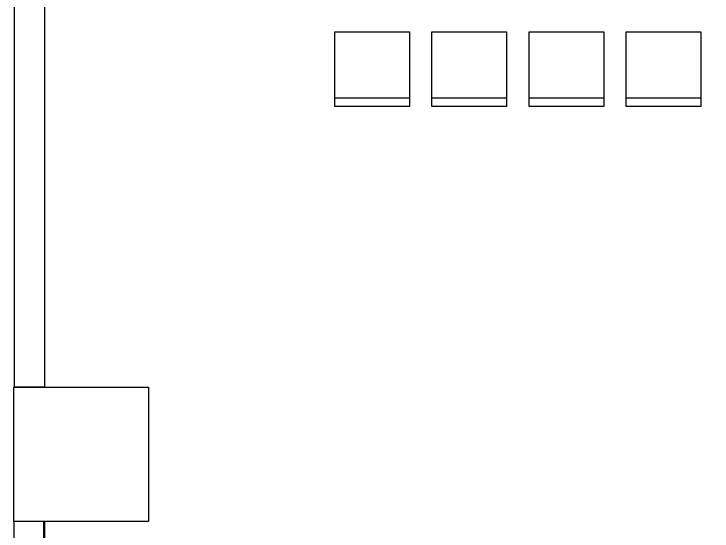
# Model space of a CAD drawing. Header units: centimetres. Extents: x -2363 to 10982, y -15317 to 6533.
# Drawn here: x -585.9 to -118.6, y 3750.9 to 4096.9 of the extents above; entities that cross this region are included whole.
import ezdxf

# ---------------------------------------------------------------- set-up
doc = ezdxf.new("R2010")
doc.units = ezdxf.units.CM
doc.header["$MEASUREMENT"] = 0
for name, color, linetype in [('00_Meeting rooms', 1, 'Continuous'), ('00_Walls', 6, 'Continuous'), ('01_Office_Furnitures', 7, 'Continuous')]:
    doc.layers.add(name, color=color, linetype=linetype)

msp = doc.modelspace()

# ---------------------------------------------------------------- linework, layer by layer
at = {"layer": '00_Meeting rooms'}
msp.add_lwpolyline([(-565.49, 3692.15), (222.37, 3692.16), (222.37, 4017.16), (454.51, 4017.16), (454.51, 4557.15), (374.51, 4557.16), (374.51, 4627.16), (-427.99, 4627.16), (-427.99, 4544.66), (-565.49, 4544.66), (-565.49, 3847.16), (-495.91, 3847.17), (-495.91, 3757.17), (-565.49, 3757.16)], close=True, dxfattribs=at)
at = {"layer": '00_Walls'}
for points in [[(-565.49, 3847.16), (-585.49, 3847.16), (-585.49, 4557.16), (-565.49, 4557.16)], [(-405.49, 3692.15), (-565.87, 3692.15), (-565.91, 3757.17), (-585.91, 3757.17), (-585.49, 3047.15), (-565.49, 3047.15), (-565.73, 3462.16), (224.51, 3462.16), (224.51, 3162.16), (234.51, 3162.16), (234.51, 3472.16), (232.37, 3870.33), (222.37, 3870.33), (223.33, 3692.16), (-305.49, 3692.16), (-315.49, 3692.16), (-315.49, 3472.16), (-565.74, 3472.16), (-565.86, 3682.16), (-405.49, 3682.16)], [(-495.91, 3757.17), (-585.91, 3757.17), (-585.91, 3847.17), (-495.91, 3847.17)]]:
    msp.add_lwpolyline(points, close=True, dxfattribs=at)
at = {"layer": '01_Office_Furnitures'}
for points in [[(-321.14, 4034.9), (-371.14, 4034.9), (-371.14, 4084.9), (-321.14, 4084.9)], [(-256.14, 4034.9), (-306.14, 4034.9), (-306.14, 4084.9), (-256.14, 4084.9)], [(-191.14, 4034.9), (-241.14, 4034.9), (-241.14, 4084.9), (-191.14, 4084.9)], [(-126.14, 4034.9), (-176.14, 4034.9), (-176.14, 4084.9), (-126.14, 4084.9)], [(-321.14, 4034.9), (-371.14, 4034.9), (-371.14, 4040.73), (-321.14, 4040.73)], [(-256.14, 4034.9), (-306.14, 4034.9), (-306.14, 4040.73), (-256.14, 4040.73)], [(-191.14, 4034.9), (-241.14, 4034.9), (-241.14, 4040.73), (-191.14, 4040.73)], [(-126.14, 4034.9), (-176.14, 4034.9), (-176.14, 4040.73), (-126.14, 4040.73)]]:
    msp.add_lwpolyline(points, close=True, dxfattribs=at)

doc.saveas('drawing.dxf')
